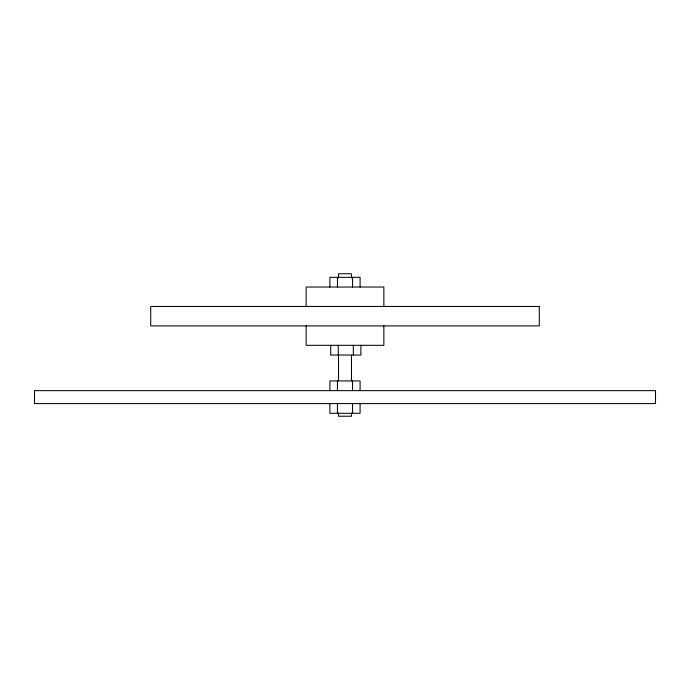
<?xml version="1.0" encoding="UTF-8"?>
<svg xmlns="http://www.w3.org/2000/svg" width="690" height="690" viewBox="0 0 690 690"><rect width="100%" height="100%" fill="white"/><g stroke="black" fill="none" stroke-linecap="round" stroke-linejoin="round"><path stroke-width="1.03" d="M383.856 306.464L383.856 287.031L306.144 287.031L306.144 306.464M383.856 325.887L383.856 345.319L306.144 345.319L306.144 325.887M360.896 345.319L360.896 355.031L330.691 355.031L330.691 345.319M360.102 287.031L360.102 277.32L329.898 277.32L329.898 287.031M360.085 390.644L360.085 380.932L329.889 380.932L329.889 390.644M360.085 403.598L360.085 413.31L329.889 413.31L329.889 403.598M353.34 345.319L353.34 355.031M352.547 277.32L352.547 287.031M352.53 380.932L352.53 390.644M352.53 403.598L352.53 413.31M351.477 278.053L351.477 273.766L338.523 273.766L338.523 278.053M351.477 355.178L351.477 380.889M351.477 413.025L351.477 416.234L338.523 416.234L338.523 413.025M338.523 355.178L338.523 380.889M338.247 345.319L338.247 355.031M337.453 277.32L337.453 287.031M337.436 380.932L337.436 390.644M337.436 403.598L337.436 413.31M539.278 306.464L150.722 306.464L150.722 325.887L539.278 325.887L539.278 306.464M655.5 390.644L34.5 390.644L34.5 403.598L655.5 403.598L655.5 390.644"/></g></svg>
